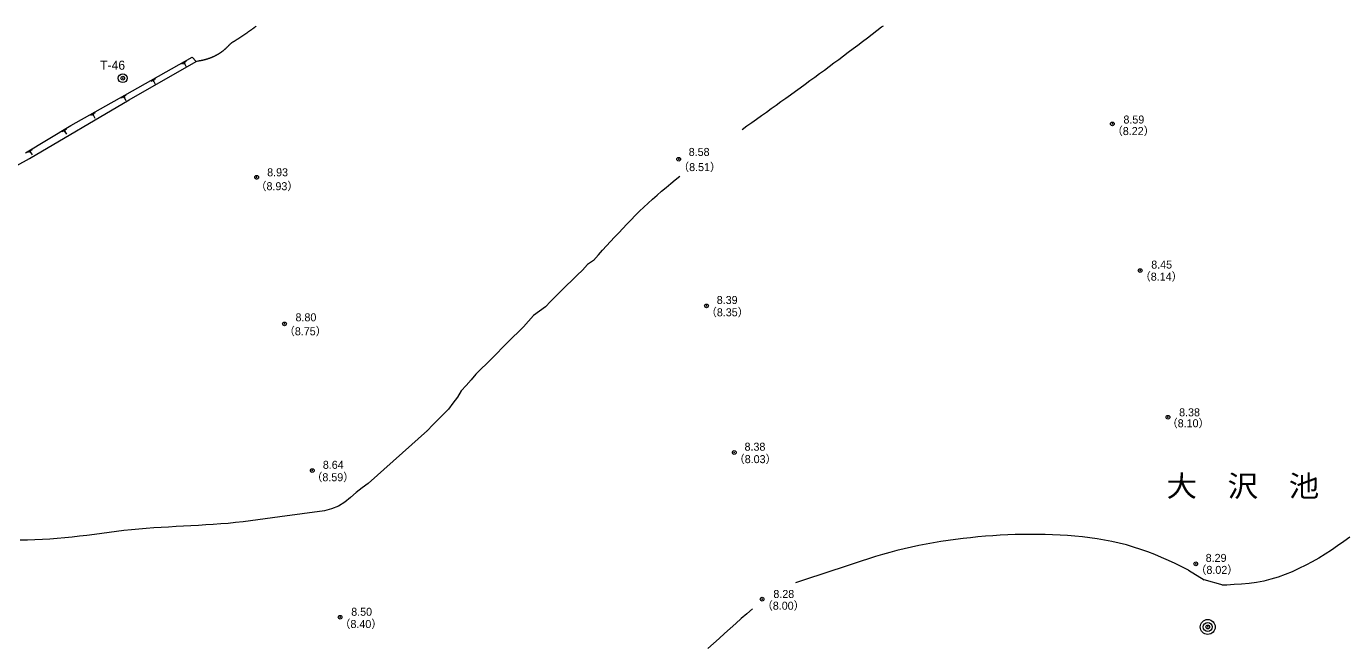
# Model space of a CAD drawing. Units: millimetres, scale not verified. Extents: x 56189 to 355068, y 31537 to 257017.
# Drawn here: x 113592 to 201993, y 142855 to 184343 of the extents above; entities that cross this region are included whole.
import ezdxf
from ezdxf.enums import TextEntityAlignment as Align

# ---------------------------------------------------------------- set-up
doc = ezdxf.new("R2010")
doc.units = ezdxf.units.MM
doc.header["$LTSCALE"] = 500
doc.header["$PDMODE"] = 32
doc.header["$PDSIZE"] = 250
doc.layers.add('0平面図-0通り芯', color=3, linetype='Continuous', lineweight=13)
doc.styles.add('MS-ゴシック-5.0-1.0', font='')
doc.styles.get('MS-ゴシック-5.0-1.0').set_extended_font_data('MS-ゴシック-5.0-1.0')

msp = doc.modelspace()

# ---------------------------------------------------------------- linework, layer by layer
at = {"layer": '0平面図-0通り芯', "color": 6}
for p, q in [((128297, 183864), (128313.4, 183875.4)), ((128313.4, 183875.4), (128329.8, 183886.9)), ((128329.8, 183886.9), (128346.1, 183898.3)), ((128346.1, 183898.3), (128362.5, 183909.8)), ((128362.5, 183909.8), (128378.8, 183921.3)), ((128378.8, 183921.3), (128395.2, 183932.7)), ((128395.2, 183932.7), (128411.5, 183944.2)), ((128411.5, 183944.2), (128427.8, 183955.7)), ((128427.8, 183955.7), (128444.1, 183967.2)), ((128444.1, 183967.2), (128460.5, 183978.8)), ((128460.5, 183978.8), (128476.8, 183990.3)), ((128476.8, 183990.3), (128493.1, 184001.8)), ((128493.1, 184001.8), (128509.4, 184013.4)), ((128509.4, 184013.4), (128525.7, 184024.9)), ((128525.7, 184024.9), (128542, 184036.5)), ((128542, 184036.5), (128558.3, 184048)), ((128558.3, 184048), (128574.6, 184059.6)), ((128574.6, 184059.6), (128590.8, 184071.2)), ((128590.8, 184071.2), (128607.1, 184082.7)), ((128607.1, 184082.7), (128623.4, 184094.3)), ((128623.4, 184094.3), (128639.7, 184105.9)), ((128639.7, 184105.9), (128656, 184117.5)), ((128656, 184117.5), (128672.2, 184129.1)), ((128672.2, 184129.1), (128688.6, 184140.6)), ((128688.6, 184140.6), (128704.8, 184152.2)), ((128704.8, 184152.2), (128721.1, 184163.9)), ((128721.1, 184163.9), (128737.4, 184175.5)), ((128737.4, 184175.5), (128753.7, 184187)), ((128753.7, 184187), (128770, 184198.6)), ((128770, 184198.6), (128786.3, 184210.2)), ((128786.3, 184210.2), (128802.6, 184221.8)), ((128802.6, 184221.8), (128818.9, 184233.4)), ((128818.9, 184233.4), (128835.2, 184245)), ((128835.2, 184245), (128851.5, 184256.6)), ((128851.5, 184256.6), (128867.8, 184268.2)), ((128867.8, 184268.2), (128884.1, 184279.8)), ((128884.1, 184279.8), (128900.4, 184291.3)), ((128900.4, 184291.3), (128916.8, 184302.9)), ((128916.8, 184302.9), (128933.1, 184314.5)), ((128933.1, 184314.5), (128949.5, 184326)), ((128949.5, 184326), (128965.8, 184337.6)), ((128965.8, 184337.6), (128982.2, 184349.1)), ((127069.6, 182977), (127083.6, 182991.5)), ((127083.6, 182991.5), (127097.6, 183006)), ((127097.6, 183006), (127111.5, 183020.6)), ((127111.5, 183020.6), (127125.4, 183035.1)), ((127125.4, 183035.1), (127139.2, 183049.7)), ((127139.2, 183049.7), (127153.2, 183064.3)), ((127153.2, 183064.3), (127167.1, 183078.8)), ((127167.1, 183078.8), (127181.1, 183093.2)), ((127181.1, 183093.2), (127195.1, 183107.5)), ((127195.1, 183107.5), (127209.2, 183121.7)), ((127209.2, 183121.7), (127223.4, 183135.8)), ((127223.4, 183135.8), (127237.8, 183149.7)), ((127237.8, 183149.7), (127252.2, 183163.4)), ((127252.2, 183163.4), (127266.9, 183176.9)), ((127266.9, 183176.9), (127281.7, 183190.3)), ((127281.7, 183190.3), (127296.7, 183203.3)), ((127296.7, 183203.3), (127311.9, 183216.2)), ((127311.9, 183216.2), (127327.3, 183228.7)), ((127327.3, 183228.7), (127342.9, 183240.9)), ((127342.9, 183240.9), (127358.9, 183252.8)), ((127358.9, 183252.8), (127375.1, 183264.4)), ((127375.1, 183264.4), (127391.5, 183275.6)), ((127391.5, 183275.6), (127408.2, 183286.6)), ((127408.2, 183286.6), (127425, 183297.4)), ((127425, 183297.4), (127442, 183308)), ((127442, 183308), (127459.1, 183318.5)), ((127459.1, 183318.5), (127476.3, 183328.8)), ((127476.3, 183328.8), (127493.5, 183339.1)), ((127493.5, 183339.1), (127510.7, 183349.4)), ((127510.7, 183349.4), (127527.9, 183359.8)), ((127527.9, 183359.8), (127545.1, 183370.1)), ((127545.1, 183370.1), (127562.3, 183380.5)), ((127562.3, 183380.5), (127579.4, 183390.9)), ((127579.4, 183390.9), (127596.5, 183401.4)), ((127596.5, 183401.4), (127613.6, 183411.9)), ((127613.6, 183411.9), (127630.6, 183422.4)), ((127630.6, 183422.4), (127647.7, 183433)), ((127647.7, 183433), (127664.7, 183443.5)), ((127664.7, 183443.5), (127681.7, 183454.2)), ((127681.7, 183454.2), (127698.6, 183464.8)), ((127698.6, 183464.8), (127715.6, 183475.5)), ((127715.6, 183475.5), (127732.5, 183486.2)), ((127732.5, 183486.2), (127749.4, 183496.9)), ((127749.4, 183496.9), (127766.2, 183507.6)), ((127766.2, 183507.6), (127783.1, 183518.4)), ((127783.1, 183518.4), (127799.9, 183529.3)), ((127799.9, 183529.3), (127816.7, 183540.1)), ((127816.7, 183540.1), (127833.5, 183551)), ((127833.5, 183551), (127850.3, 183561.9)), ((127850.3, 183561.9), (127867.1, 183572.8)), ((127867.1, 183572.8), (127883.8, 183583.7)), ((127883.8, 183583.7), (127900.5, 183594.7)), ((127900.5, 183594.7), (127917.2, 183605.7)), ((127917.2, 183605.7), (127933.9, 183616.7)), ((127933.9, 183616.7), (127950.5, 183627.7)), ((127950.5, 183627.7), (127967.1, 183638.8)), ((127967.1, 183638.8), (127983.8, 183649.9)), ((127983.8, 183649.9), (128000.4, 183661)), ((128000.4, 183661), (128017, 183672.1)), ((128017, 183672.1), (128033.6, 183683.3)), ((128033.6, 183683.3), (128050.1, 183694.4)), ((128050.1, 183694.4), (128066.7, 183705.6)), ((128066.7, 183705.6), (128083.2, 183716.8)), ((128083.2, 183716.8), (128099.7, 183728)), ((128099.7, 183728), (128116.2, 183739.3)), ((128116.2, 183739.3), (128132.7, 183750.5)), ((128132.7, 183750.5), (128149.2, 183761.8)), ((128149.2, 183761.8), (128165.7, 183773.1)), ((128165.7, 183773.1), (128182.1, 183784.4)), ((128182.1, 183784.4), (128198.6, 183795.7)), ((128198.6, 183795.7), (128215, 183807.1)), ((128215, 183807.1), (128231.4, 183818.4)), ((128231.4, 183818.4), (128247.9, 183829.8)), ((128247.9, 183829.8), (128264.2, 183841.2)), ((128264.2, 183841.2), (128280.6, 183852.6)), ((128280.6, 183852.6), (128297, 183864)), ((125470.5, 182102.3), (125490.1, 182107)), ((125490.1, 182107), (125509.7, 182111.8)), ((125509.7, 182111.8), (125529.3, 182116.7)), ((125529.3, 182116.7), (125548.9, 182121.8)), ((125548.9, 182121.8), (125568.4, 182126.9)), ((125568.4, 182126.9), (125587.9, 182132.2)), ((125587.9, 182132.2), (125607.5, 182137.6)), ((125607.5, 182137.6), (125626.9, 182143.1)), ((125626.9, 182143.1), (125646.4, 182148.6)), ((125646.4, 182148.6), (125665.9, 182154.4)), ((125665.9, 182154.4), (125685.3, 182160.1)), ((125685.3, 182160.1), (125704.7, 182166.1)), ((125704.7, 182166.1), (125724.1, 182172.1)), ((125724.1, 182172.1), (125743.4, 182178.2)), ((125743.4, 182178.2), (125762.7, 182184.5)), ((125762.7, 182184.5), (125782.1, 182190.9)), ((125782.1, 182190.9), (125801.3, 182197.4)), ((125801.3, 182197.4), (125820.5, 182204)), ((125820.5, 182204), (125839.7, 182210.6)), ((125839.7, 182210.6), (125858.9, 182217.4)), ((125858.9, 182217.4), (125878.1, 182224.4)), ((125878.1, 182224.4), (125897.2, 182231.4)), ((125897.2, 182231.4), (125916.2, 182238.5)), ((125916.2, 182238.5), (125935.2, 182245.8)), ((125935.2, 182245.8), (125954.2, 182253.1)), ((125954.2, 182253.1), (125973.2, 182260.6)), ((125973.2, 182260.6), (125992.1, 182268.1)), ((125992.1, 182268.1), (126011, 182275.8)), ((126011, 182275.8), (126029.8, 182283.6)), ((126029.8, 182283.6), (126048.6, 182291.5)), ((126048.6, 182291.5), (126067.3, 182299.5)), ((126067.3, 182299.5), (126086, 182307.6)), ((126086, 182307.6), (126104.7, 182315.8)), ((126104.7, 182315.8), (126123.3, 182324.1)), ((126123.3, 182324.1), (126141.8, 182332.6)), ((126141.8, 182332.6), (126160.3, 182341.2)), ((126160.3, 182341.2), (126178.8, 182349.8)), ((126178.8, 182349.8), (126197.2, 182358.6)), ((126197.2, 182358.6), (126215.5, 182367.5)), ((126215.5, 182367.5), (126233.8, 182376.4)), ((126233.8, 182376.4), (126252.1, 182385.5)), ((126252.1, 182385.5), (126270.2, 182394.7)), ((126270.2, 182394.7), (126288.3, 182404)), ((126288.3, 182404), (126306.4, 182413.5)), ((126306.4, 182413.5), (126324.4, 182423)), ((126324.4, 182423), (126342.4, 182432.6)), ((126342.4, 182432.6), (126360.2, 182442.4)), ((126360.2, 182442.4), (126378.1, 182452.2)), ((126378.1, 182452.2), (126395.8, 182462.1)), ((126395.8, 182462.1), (126413.5, 182472.2)), ((126413.5, 182472.2), (126431.1, 182482.4)), ((126431.1, 182482.4), (126448.7, 182492.7)), ((126448.7, 182492.7), (126466.2, 182503)), ((126466.2, 182503), (126483.6, 182513.5)), ((126483.6, 182513.5), (126500.9, 182524.2)), ((126500.9, 182524.2), (126518.2, 182534.9)), ((126518.2, 182534.9), (126535.4, 182545.7)), ((126535.4, 182545.7), (126552.6, 182556.6)), ((126552.6, 182556.6), (126569.6, 182567.7)), ((126569.6, 182567.7), (126586.6, 182578.8)), ((126586.6, 182578.8), (126603.5, 182590)), ((126603.5, 182590), (126620.3, 182601.4)), ((126620.3, 182601.4), (126637.1, 182612.9)), ((126637.1, 182612.9), (126653.8, 182624.4)), ((126653.8, 182624.4), (126670.3, 182636.1)), ((126670.3, 182636.1), (126686.8, 182647.9)), ((126686.8, 182647.9), (126703.2, 182659.8)), ((126703.2, 182659.8), (126719.6, 182671.8)), ((126719.6, 182671.8), (126735.8, 182683.9)), ((126735.8, 182683.9), (126752, 182696.1)), ((126752, 182696.1), (126768.1, 182708.4)), ((126768.1, 182708.4), (126784.1, 182720.8)), ((126784.1, 182720.8), (126800, 182733.3)), ((126800, 182733.3), (126815.8, 182746)), ((126815.8, 182746), (126831.5, 182758.7)), ((126831.5, 182758.7), (126847.1, 182771.5)), ((126847.1, 182771.5), (126862.6, 182784.5)), ((126862.6, 182784.5), (126878.1, 182797.6)), ((126878.1, 182797.6), (126893.4, 182810.7)), ((126893.4, 182810.7), (126908.6, 182824)), ((126908.6, 182824), (126923.8, 182837.4)), ((126923.8, 182837.4), (126938.8, 182850.9)), ((126938.8, 182850.9), (126953.8, 182864.5)), ((126953.8, 182864.5), (126968.6, 182878.1)), ((126968.6, 182878.1), (126983.3, 182892)), ((126983.3, 182892), (126998, 182905.9)), ((126998, 182905.9), (127012.5, 182919.9)), ((127012.5, 182919.9), (127026.9, 182934)), ((127026.9, 182934), (127041.2, 182948.2)), ((127041.2, 182948.2), (127055.4, 182962.5)), ((127055.4, 182962.5), (127069.6, 182977)), ((124972.5, 181991.4), (125096.7, 182030.8)), ((125096.7, 182030.8), (125116.4, 182034.1)), ((125116.4, 182034.1), (125136.1, 182037.4)), ((125136.1, 182037.4), (125155.8, 182040.6)), ((125155.8, 182040.6), (125175.5, 182043.9)), ((125175.5, 182043.9), (125195.2, 182047.3)), ((125195.2, 182047.3), (125214.9, 182050.7)), ((125214.9, 182050.7), (125234.6, 182054.1)), ((125234.6, 182054.1), (125254.3, 182057.6)), ((125254.3, 182057.6), (125274, 182061.2)), ((125274, 182061.2), (125293.6, 182064.9)), ((125293.6, 182064.9), (125313.3, 182068.6)), ((125313.3, 182068.6), (125333, 182072.4)), ((125333, 182072.4), (125352.7, 182076.4)), ((125352.7, 182076.4), (125372.3, 182080.4)), ((125372.3, 182080.4), (125392, 182084.6)), ((125392, 182084.6), (125411.6, 182088.8)), ((125411.6, 182088.8), (125431.3, 182093.2)), ((125431.3, 182093.2), (125450.9, 182097.7)), ((125450.9, 182097.7), (125470.5, 182102.3))]:
    msp.add_line(p, q, dxfattribs=at)
at = {"layer": '0平面図-0通り芯'}
for p, q in [((170263.2, 183820), (170581.9, 184061.7)), ((170581.9, 184061.7), (170900.5, 184303.5)), ((170900.5, 184303.5), (171022.3, 184389.6)), ((170900.5, 184303.5), (170909, 184309.9)), ((168987.1, 182854.8), (169306.4, 183095.7)), ((169306.4, 183095.7), (169625.5, 183336.9)), ((169625.5, 183336.9), (169944.4, 183578.3)), ((169944.4, 183578.3), (170263.2, 183820)), ((120182.8, 179743.7), (124707.8, 182285.9)), ((124972.5, 181991.4), (124707.8, 182285.9)), ((167706.7, 181895.2), (168027.4, 182134.4)), ((168027.4, 182134.4), (168347.6, 182374.1)), ((168347.6, 182374.1), (168667.5, 182614.2)), ((168667.5, 182614.2), (168987.1, 182854.8)), ((120476.4, 179422.2), (124972.5, 181991.4)), ((166742.3, 181181.2), (167064.2, 181418.6)), ((167064.2, 181418.6), (167385.7, 181656.6)), ((167385.7, 181656.6), (167706.7, 181895.2)), ((165450.9, 180236.6), (165774.3, 180472)), ((165774.3, 180472), (166097.3, 180707.9)), ((166097.3, 180707.9), (166420, 180944.3)), ((166420, 180944.3), (166742.3, 181181.2)), ((116572.9, 177710), (120182.8, 179743.7)), ((164153.8, 179299.8), (164478.5, 179533.3)), ((164478.5, 179533.3), (164803, 179767.3)), ((164803, 179767.3), (165127.1, 180001.7)), ((165127.1, 180001.7), (165450.9, 180236.6)), ((113803.6, 175497.1), (120476.4, 179422.2)), ((162852, 178369.5), (163177.8, 178601.6)), ((163177.8, 178601.6), (163503.4, 178834)), ((163503.4, 178834), (163828.7, 179066.7)), ((163828.7, 179066.7), (164153.8, 179299.8)), ((113522.3, 175879.7), (116572.9, 177710)), ((161873.7, 177674.5), (162199.9, 177906)), ((162199.9, 177906), (162526, 178137.7)), ((162526, 178137.7), (162852, 178369.5)), ((161547.5, 177443), (161873.7, 177674.5)), ((109659.7, 173224.6), (113803.6, 175497.1)), ((157075.1, 174070), (157370.1, 174309.2)), ((155852.3, 173037.4), (156154.2, 173299.9)), ((156154.2, 173299.9), (156458.9, 173559.3)), ((156458.9, 173559.3), (156766, 173816)), ((156766, 173816), (157075.1, 174070)), ((154966.1, 172228.7), (155257.9, 172502)), ((155257.9, 172502), (155553.4, 172771.5)), ((155553.4, 172771.5), (155852.3, 173037.4)), ((154112, 171386.8), (154393.5, 171670.7)), ((154393.5, 171670.7), (154678.1, 171951.5)), ((154678.1, 171951.5), (154966.1, 172228.7)), ((153282.6, 170519.5), (153556.9, 170810.8)), ((153556.9, 170810.8), (153833.3, 171100)), ((153833.3, 171100), (154112, 171386.8)), ((152468.7, 169636.4), (152738.9, 169931.9)), ((152738.9, 169931.9), (153010, 170226.4)), ((153010, 170226.4), (153282.6, 170519.5)), ((151930.1, 169043.5), (151601.2, 168666.9)), ((151930.1, 169043.5), (152199.2, 169340.1)), ((152199.2, 169340.1), (152468.7, 169636.4)), ((150851.1, 168019.6), (150493.7, 167671.3)), ((151187.4, 168396.9), (150851.1, 168019.6)), ((151601.2, 168666.9), (151187.4, 168396.9)), ((150133.1, 167327.4), (149780, 166973.2)), ((150493.7, 167671.3), (150133.1, 167327.4)), ((149069.3, 166271.2), (148713, 165921.4)), ((149426.8, 166619.3), (149069.3, 166271.2)), ((149780, 166973.2), (149426.8, 166619.3)), ((148377.9, 165542.2), (147970.4, 165263.5)), ((148713, 165921.4), (148377.9, 165542.2)), ((147229.4, 164603.4), (146898.7, 164218.1)), ((147566.4, 164980), (147229.4, 164603.4)), ((147970.4, 165263.5), (147566.4, 164980)), ((146544, 163866.3), (146190.5, 163512.6)), ((146898.7, 164218.1), (146544, 163866.3)), ((145484.6, 162803.9), (145130.8, 162450.6)), ((145837.8, 163157.8), (145484.6, 162803.9)), ((146190.5, 163512.6), (145837.8, 163157.8)), ((144777.4, 162096.9), (144422.6, 161744.2)), ((145130.8, 162450.6), (144777.4, 162096.9)), ((143716, 161036.7), (143406.1, 160651.8)), ((144067.6, 161391.7), (143716, 161036.7)), ((144422.6, 161744.2), (144067.6, 161391.7)), ((143067.8, 160287.1), (142724.8, 159926)), ((143406.1, 160651.8), (143067.8, 160287.1)), ((142482.6, 159490.5), (142170.2, 159097.9)), ((142724.8, 159926), (142482.6, 159490.5)), ((141522.7, 158339.3), (141167, 157987.6)), ((141875, 158693.9), (141522.7, 158339.3)), ((142170.2, 159097.9), (141875, 158693.9)), ((140814.8, 157632.9), (140464.4, 157276.7)), ((141167, 157987.6), (140814.8, 157632.9)), ((136499.1, 153711.5), (140464.4, 157276.7)), ((140464.4, 157276.7), (140425.5, 157237.1)), ((135691.5, 153121.4), (135318.6, 152786.4)), ((136088.1, 153425.8), (135691.5, 153121.4)), ((136499.1, 153711.5), (136088.1, 153425.8)), ((134512, 152203.4), (134044.1, 152020)), ((134939.2, 152461.3), (134512, 152203.4)), ((135318.6, 152786.4), (134939.2, 152461.3)), ((128603.9, 151206), (128108.5, 151146.1)), ((129098.8, 151271.3), (128603.9, 151206)), ((129593.4, 151340.4), (129098.8, 151271.3)), ((130087.9, 151411.7), (129593.4, 151340.4)), ((130582.7, 151483.7), (130087.9, 151411.7)), ((131077.9, 151554.8), (130582.7, 151483.7)), ((131574, 151623.5), (131077.9, 151554.8)), ((132071.1, 151688.2), (131574, 151623.5)), ((132569.4, 151747.8), (132071.1, 151688.2)), ((133067, 151810.8), (132569.4, 151747.8)), ((133560, 151895.2), (133067, 151810.8)), ((134044.1, 152020), (133560, 151895.2)), ((118146, 150303.8), (117650.1, 150239.3)), ((118641.9, 150369.5), (118146, 150303.8)), ((119137.9, 150434.8), (118641.9, 150369.5)), ((119634.1, 150498), (119137.9, 150434.8)), ((120130.8, 150557.3), (119634.1, 150498)), ((120628, 150611), (120130.8, 150557.3)), ((121125.9, 150658.1), (120628, 150611)), ((121624.4, 150699.5), (121125.9, 150658.1)), ((122123.4, 150736.1), (121624.4, 150699.5)), ((122622.7, 150768.7), (122123.4, 150736.1)), ((123122.3, 150798.5), (122622.7, 150768.7)), ((123622, 150826.3), (123122.3, 150798.5)), ((124121.8, 150853.1), (123622, 150826.3)), ((124621.5, 150879.8), (124121.8, 150853.1)), ((125121.1, 150907.5), (124621.5, 150879.8)), ((125620.3, 150937), (125121.1, 150907.5)), ((126119.2, 150969.3), (125620.3, 150937)), ((126617.5, 151005.5), (126119.2, 150969.3)), ((127115.3, 151046.3), (126617.5, 151005.5)), ((127612.3, 151092.9), (127115.3, 151046.3)), ((128108.5, 151146.1), (127612.3, 151092.9)), ((179854.1, 150291), (179353.9, 150272.6)), ((180354.6, 150302.6), (179854.1, 150291)), ((180855.2, 150307.5), (180354.6, 150302.6)), ((181355.8, 150305.5), (180855.2, 150307.5)), ((181856.4, 150296.5), (181355.8, 150305.5)), ((182356.9, 150280.4), (181856.4, 150296.5)), ((113665.4, 149926.3), (113165.2, 149910.9)), ((114165.3, 149944.5), (113665.4, 149926.3)), ((114664.9, 149966.6), (114165.3, 149944.5)), ((115164, 149994.2), (114664.9, 149966.6)), ((115662.5, 150028.5), (115164, 149994.2)), ((116160.3, 150070.8), (115662.5, 150028.5)), ((116657.4, 150121.1), (116160.3, 150070.8)), ((117153.9, 150177.8), (116657.4, 150121.1)), ((117650.1, 150239.3), (117153.9, 150177.8)), ((172902.7, 149460.7), (172415.2, 149349.8)), ((173392.3, 149563.2), (172902.7, 149460.7)), ((173883.7, 149657.8), (173392.3, 149563.2)), ((174376.6, 149745), (173883.7, 149657.8)), ((174870.9, 149825.2), (174376.6, 149745)), ((175366.4, 149898.9), (174870.9, 149825.2)), ((175862.7, 149966.6), (175366.4, 149898.9)), ((176359.8, 150028.6), (175862.7, 149966.6)), ((176857.5, 150084.6), (176359.8, 150028.6)), ((177355.9, 150134.7), (176857.5, 150084.6)), ((177854.8, 150178.6), (177355.9, 150134.7)), ((178354.1, 150216.3), (177854.8, 150178.6)), ((178853.8, 150247.7), (178354.1, 150216.3)), ((179353.9, 150272.6), (178853.8, 150247.7)), ((182857.2, 150257), (182356.9, 150280.4)), ((183357.3, 150226.2), (182857.2, 150257)), ((183856.8, 150187.1), (183357.3, 150226.2)), ((184355.2, 150138.7), (183856.8, 150187.1)), ((184852.4, 150080), (184355.2, 150138.7)), ((185347.9, 150010), (184852.4, 150080)), ((185841.2, 149927.6), (185347.9, 150010)), ((186332.2, 149832.1), (185841.2, 149927.6)), ((186820.3, 149722.2), (186332.2, 149832.1)), ((187305, 149597.7), (186820.3, 149722.2)), ((187786, 149458.6), (187305, 149597.7)), ((188262.5, 149305.3), (187786, 149458.6)), ((201459.9, 149530.1), (201044.6, 149249.6)), ((201869.1, 149819.7), (201459.9, 149530.1)), ((202272.6, 150117.4), (201869.1, 149819.7)), ((170012.4, 148665.5), (169537.1, 148509.8)), ((170489, 148817.1), (170012.4, 148665.5)), ((170967.1, 148962.8), (170489, 148817.1)), ((171447.3, 149100.9), (170967.1, 148962.8)), ((171930, 149230), (171447.3, 149100.9)), ((172415.2, 149349.8), (171930, 149230)), ((188734, 149137.7), (188262.5, 149305.3)), ((189199.9, 148956.2), (188734, 149137.7)), ((189660.5, 148762.1), (189199.9, 148956.2)), ((190116.7, 148557.7), (189660.5, 148762.1)), ((190569.7, 148345.7), (190116.7, 148557.7)), ((200194.9, 148719.1), (199759.7, 148470.9)), ((200623.1, 148978.9), (200194.9, 148719.1)), ((201044.6, 149249.6), (200623.1, 148978.9)), ((167163.1, 147722.4), (166687.5, 147568.3)), ((167638.5, 147877.6), (167163.1, 147722.4)), ((168113.5, 148034.2), (167638.5, 147877.6)), ((168588.1, 148192.5), (168113.5, 148034.2)), ((169062.5, 148351.6), (168588.1, 148192.5)), ((169537.1, 148509.8), (169062.5, 148351.6)), ((191020.6, 148128.6), (190569.7, 148345.7)), ((191470.3, 147909), (191020.6, 148128.6)), ((191470.3, 147909), (192519.5, 147253.4)), ((198409, 147805.9), (197943.6, 147616.1)), ((198866.9, 148013.2), (198409, 147805.9)), ((199317.1, 148235.3), (198866.9, 148013.2)), ((199759.7, 148470.9), (199317.1, 148235.3)), ((165259.3, 147110.5), (165129.2, 147068.9)), ((165735.5, 147262.7), (165259.3, 147110.5)), ((166211.5, 147415.2), (165735.5, 147262.7)), ((166687.5, 147568.3), (166211.5, 147415.2)), ((193791.1, 146914.3), (192519.5, 147253.4)), ((194025, 146913.3), (193723.4, 146900.4)), ((194526.8, 146938.1), (194025, 146913.3)), ((195027, 146971.6), (194526.8, 146938.1)), ((195524.7, 147019.4), (195027, 146971.6)), ((196018.9, 147086.8), (195524.7, 147019.4)), ((196508.6, 147179.4), (196018.9, 147086.8)), ((196992.9, 147300.1), (196508.6, 147179.4)), ((197471.5, 147446.6), (196992.9, 147300.1)), ((197943.6, 147616.1), (197471.5, 147446.6)), ((161874.6, 144994.9), (161500.1, 144660.9)), ((162249.1, 145328.9), (161874.6, 144994.9)), ((161125.8, 144326.8), (160751.7, 143992.6)), ((161500.1, 144660.9), (161125.8, 144326.8)), ((160004.4, 143323.5), (159631.2, 142988.6)), ((160377.9, 143658.2), (160004.4, 143323.5)), ((160751.7, 143992.6), (160377.9, 143658.2)), ((159631.2, 142988.6), (159258.6, 142653.3))]:
    msp.add_line(p, q, dxfattribs=at)
at = {"layer": '0平面図-0通り芯', "color": 4}
for p, q in [((124308.3, 181992.6), (123994.4, 181816.3)), ((124233, 181881.5), (124128.4, 181822.8)), ((124180.7, 181852.1), (124298.3, 181642.9)), ((122236, 180828.4), (121922.2, 180652.1)), ((122160.8, 180717.4), (122056.2, 180658.6)), ((122108.5, 180688), (122226, 180478.7)), ((120263.1, 179720), (119949.2, 179543.7)), ((120187.8, 179609), (120083.2, 179550.2)), ((120135.5, 179579.6), (120253.1, 179370.3)), ((118191.8, 178553.2), (117878.2, 178376.5)), ((118116.7, 178442), (118012.2, 178383.1)), ((118064.5, 178412.6), (118182.3, 178203.5)), ((116275.9, 177461.9), (115967.2, 177276.6)), ((116203.9, 177348.7), (116101, 177287)), ((116152.5, 177317.8), (116275.9, 177112)), ((113970.5, 176078.6), (113661.9, 175893.4)), ((113898.5, 175965.5), (113795.6, 175903.7)), ((113847.1, 175934.6), (113970.5, 175728.8))]:
    msp.add_line(p, q, dxfattribs=at)
at = {"layer": '0平面図-0通り芯'}
msp.add_circle((120050.2, 180872.5), 300, dxfattribs=at)
at = {"layer": '0平面図-0通り芯', "color": 2}
for centre in [(158408, 175890.3), (130595.2, 174811.4)]:
    msp.add_circle(centre, 2, dxfattribs=at)
at = {"layer": '0平面図-0通り芯', "color": 5}
for radius in [500, 300]:
    msp.add_circle((192755.6, 144103.5), radius, dxfattribs=at)
at = {"layer": '0平面図-0通り芯', "color": 7}
for p in [(120050.2, 180872.5), (186361.4, 177807.5), (157301.7, 175442.5), (129023, 174231.7), (188225.3, 167982.8), (159165.1, 165617.6), (130887, 164407), (190089.2, 158158), (161028.6, 155792.8), (132750.9, 154582.2), (191953.2, 148333.2), (162892.1, 145967.9), (134614.8, 144757.5), (192755.6, 144103.5)]:
    msp.add_point(p, dxfattribs=at)

# ---------------------------------------------------------------- texts
at = {"layer": '0平面図-0通り芯', "color": 4, "style": 'MS-ゴシック-5.0-1.0'}
for s, height, p in [('T-46', 607.6, (118536, 181256)), ('（8.22）', 536.1, (186333.1, 176900.3)), ('8.59', 536.1, (187105.5, 177672.7)), ('8.58', 536.1, (157976.3, 175502.5)), ('（8.51）', 536.1, (157272.8, 174486.3)), ('8.93', 536.1, (129727.8, 174138.4)), ('（8.93）', 536.1, (128951.6, 173207)), ('8.45', 536.1, (188968, 167953.6)), ('（8.14）', 536.1, (188206.1, 167146.9)), ('8.39', 536.1, (159854.1, 165582.6)), ('（8.35）', 536.1, (159129.5, 164758.8)), ('8.80', 536.1, (131627.6, 164421.2)), ('（8.75）', 536.1, (130851, 163486.5)), ('8.38', 536.1, (190837.4, 158057.1)), ('（8.10）', 536.1, (190011, 157323.4)), ('（8.03）', 536.1, (160997.3, 154919.5)), ('8.38', 536.1, (161716.6, 155751.5)), ('8.64', 536.1, (133458.2, 154538.8)), ('（8.59）', 536.1, (132696.1, 153707.4)), ('8.29', 536.1, (192617.1, 148303)), ('（8.02）', 536.1, (191935.8, 147499.4)), ('（8.00）', 536.1, (162879.2, 145099)), ('8.28', 536.1, (163647.8, 145886.3)), ('8.50', 536.1, (135359, 144693.2)), ('（8.40）', 536.1, (134577.8, 143872.4))]:
    msp.add_text(s, height=height, dxfattribs=at).set_placement(p, align=Align.BOTTOM_LEFT)
at = {"layer": '0平面図-0通り芯', "color": 2, "style": 'MS-ゴシック-5.0-1.0', "width": 1.05}
msp.add_text('大\u3000沢\u3000池', height=1430, dxfattribs=at).set_placement((189989, 152405.4), align=Align.BOTTOM_LEFT)

doc.saveas('drawing.dxf')
